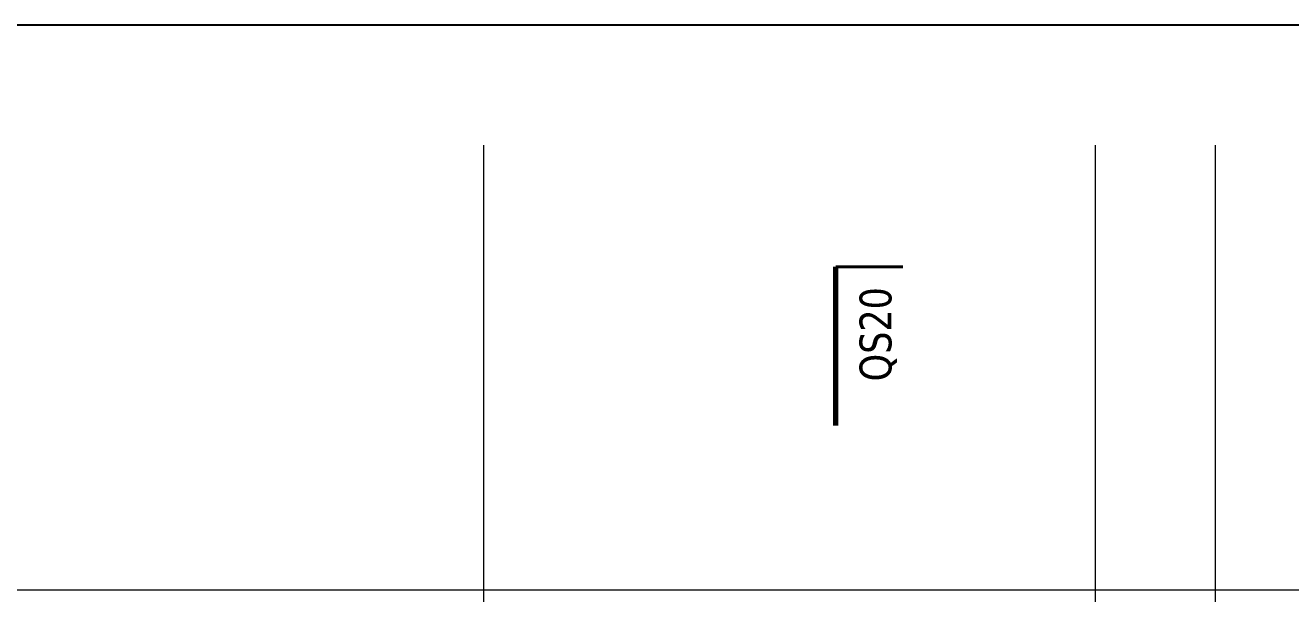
# Model space of a CAD drawing. Extents: x -1907 to 937, y -179 to 966.
# Drawn here: x -480 to -321.2, y 894.2 to 965.5 of the extents above; entities that cross this region are included whole.
import ezdxf
from ezdxf.lldxf.tags import DXFTag

# ---------------------------------------------------------------- set-up
doc = ezdxf.new("R2010")
doc.units = 0
doc.layers.get('0').update_dxf_attribs({"lineweight": 13})
doc.layers.add('A-DETL-____-OTLN', color=5, linetype='Continuous', lineweight=9, true_color=0x0000ff)
doc.layers.add('G-____-____-SYMB', color=7, linetype='Strichpunkt - Weit', lineweight=5, true_color=0x008080)
doc.layers.add('S-GRID-____-OTLN', color=7, linetype='Continuous', lineweight=5)
doc.styles.get("Standard").update_dxf_attribs({"font": 'arial.ttf'})
tags = doc.linetypes.add('_Rasterlinie_', pattern=[0.375, 0.2, -0.05, 0.075, -0.05]).pattern_tags.tags
tags[10:11] = [DXFTag(74, 4), DXFTag(75, 0), DXFTag(340, '0'), DXFTag(46, 1.0), DXFTag(50, 0.0), DXFTag(44, 0.0), DXFTag(45, 0.0)]
tags[8:9] = [DXFTag(74, 4), DXFTag(75, 0), DXFTag(340, '0'), DXFTag(46, 1.0), DXFTag(50, 0.0), DXFTag(44, 0.0), DXFTag(45, 0.0)]
tags[6:7] = [DXFTag(74, 4), DXFTag(75, 0), DXFTag(340, '0'), DXFTag(46, 1.0), DXFTag(50, 0.0), DXFTag(44, 0.0), DXFTag(45, 0.0)]
tags[4:5] = [DXFTag(74, 4), DXFTag(75, 0), DXFTag(340, '0'), DXFTag(46, 1.0), DXFTag(50, 0.0), DXFTag(44, 0.0), DXFTag(45, 0.0)]
tags = doc.linetypes.add('_Schnittlinie_', pattern=[0.3, 0.15, -0.05, 0.05, -0.05]).pattern_tags.tags
tags[10:11] = [DXFTag(74, 4), DXFTag(75, 0), DXFTag(340, '0'), DXFTag(46, 1.0), DXFTag(50, 0.0), DXFTag(44, 0.0), DXFTag(45, 0.0)]
tags[8:9] = [DXFTag(74, 4), DXFTag(75, 0), DXFTag(340, '0'), DXFTag(46, 1.0), DXFTag(50, 0.0), DXFTag(44, 0.0), DXFTag(45, 0.0)]
tags[6:7] = [DXFTag(74, 4), DXFTag(75, 0), DXFTag(340, '0'), DXFTag(46, 1.0), DXFTag(50, 0.0), DXFTag(44, 0.0), DXFTag(45, 0.0)]
tags[4:5] = [DXFTag(74, 4), DXFTag(75, 0), DXFTag(340, '0'), DXFTag(46, 1.0), DXFTag(50, 0.0), DXFTag(44, 0.0), DXFTag(45, 0.0)]
tags = doc.linetypes.add('_Strichliert - Fein_', pattern=[0.15, 0.1, -0.05]).pattern_tags.tags
tags[6:7] = [DXFTag(74, 4), DXFTag(75, 0), DXFTag(340, '0'), DXFTag(46, 1.0), DXFTag(50, 0.0), DXFTag(44, 0.0), DXFTag(45, 0.0)]
tags[4:5] = [DXFTag(74, 4), DXFTag(75, 0), DXFTag(340, '0'), DXFTag(46, 1.0), DXFTag(50, 0.0), DXFTag(44, 0.0), DXFTag(45, 0.0)]
tags = doc.linetypes.add('Strichpunkt - Weit', pattern=[0.5, 0.2, -0.15, 0, -0.15]).pattern_tags.tags
tags[10:11] = [DXFTag(74, 4), DXFTag(75, 0), DXFTag(340, '0'), DXFTag(46, 1.0), DXFTag(50, 0.0), DXFTag(44, 0.0), DXFTag(45, 0.0)]
tags[8:9] = [DXFTag(74, 4), DXFTag(75, 0), DXFTag(340, '0'), DXFTag(46, 1.0), DXFTag(50, 0.0), DXFTag(44, 0.0), DXFTag(45, 0.0)]
tags[6:7] = [DXFTag(74, 4), DXFTag(75, 0), DXFTag(340, '0'), DXFTag(46, 1.0), DXFTag(50, 0.0), DXFTag(44, 0.0), DXFTag(45, 0.0)]
tags[4:5] = [DXFTag(74, 4), DXFTag(75, 0), DXFTag(340, '0'), DXFTag(46, 1.0), DXFTag(50, 0.0), DXFTag(44, 0.0), DXFTag(45, 0.0)]

# ---------------------------------------------------------------- blocks, each defined once
blk = doc.blocks.new('Referenz-A0UJ2810XE', base_point=(-1920.13, -159.41))
at = {"layer": 'A-DETL-____-OTLN', "color": 0, "linetype": '_Strichliert - Fein_', "ltscale": 0.13}
blk.add_line((269.76, 894.63), (-1656.15, 894.63), dxfattribs=at)
at = {"layer": 'G-____-____-SYMB', "color": 0, "linetype": 'Continuous', "lineweight": 40, "ltscale": 0.4}
blk.add_line((-369.84, 935.2), (-378.26, 935.2), dxfattribs=at)
at = {"layer": 'G-____-____-SYMB', "color": 0, "linetype": '_Schnittlinie_', "lineweight": 70, "ltscale": 0.7}
blk.add_line((-378.26, 915.28), (-378.26, 935.2), dxfattribs=at)
at = {"layer": 'S-GRID-____-OTLN', "color": 0, "linetype": '_Rasterlinie_', "ltscale": 0.13}
for p, q in [((-422.46, 186.65), (-422.46, 950.47)), ((-345.66, 186.65), (-345.66, 950.47)), ((-330.66, 950.47), (-330.66, 577.14))]:
    blk.add_line(p, q, dxfattribs=at)
at = {"layer": 'G-____-____-SYMB', "color": 0, "linetype": 'Continuous', "ltscale": 0.13, "insert": (-375.29, 920.84), "char_height": 4, "attachment_point": 1, "rotation": 90}
blk.add_mtext('{\\W0.8;\\fVerdana;QS20}', dxfattribs=at)

msp = doc.modelspace()

# ---------------------------------------------------------------- linework, layer by layer
at = {"color": 0, "linetype": 'ByBlock', "lineweight": -2, "ltscale": 0.13}
msp.add_line((607.58, 965.53), (-1902.42, 965.53), dxfattribs=at)

# ---------------------------------------------------------------- block references
at = {"color": 9, "lineweight": 25, "ltscale": 0.25, "true_color": 0xc0c0c0}
msp.add_blockref('Referenz-A0UJ2810XE', (-1920.13, -159.41), dxfattribs=at)

doc.saveas('drawing.dxf')
